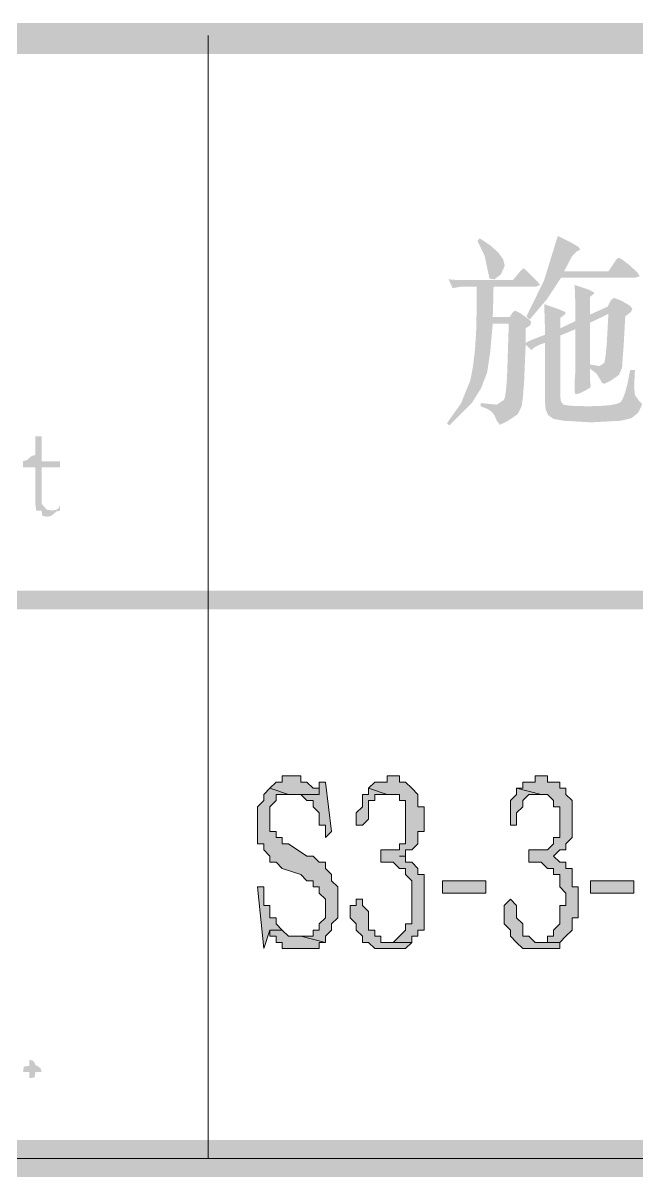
# Model space of a CAD drawing. Header units: millimetres. Extents: x 6 to 291, y 4 to 206.
# Drawn here: x 262.47 to 266.68, y 8.64 to 16.55 of the extents above; entities that cross this region are included whole.
import ezdxf

# ---------------------------------------------------------------- set-up
doc = ezdxf.new("R2010")
doc.units = ezdxf.units.MM
doc.layers.add('C00-00-00', color=7, linetype='Continuous')

msp = doc.modelspace()

# ---------------------------------------------------------------- hatches: boundary and pattern name
at = {"layer": 'C00-00-00'}
h = msp.add_hatch(color=256, dxfattribs=at)
h.dxf.hatch_style = 2
h.paths.add_polyline_path([(286.342664, 16.340669), (286.342664, 16.552333), (101.388337, 16.340669)])
h = msp.add_hatch(color=256, dxfattribs=at)
h.dxf.hatch_style = 2
h.paths.add_polyline_path([(286.342664, 16.552333), (101.388337, 16.340669), (101.388337, 16.552333)])
h = msp.add_hatch(color=256, dxfattribs=at)
h.paths.add_polyline_path([(266.180035, 14.849262), (266.483203, 14.849262), (266.538325, 14.931944), (266.554861, 14.942969), (266.581044, 14.92781), (266.632031, 14.887847), (266.681641, 14.841683), (266.698177, 14.816189), (266.665104, 14.805165), (266.157986, 14.805165), (266.062901, 14.659782), (265.943012, 14.518533), (265.920963, 14.540581), (266.040853, 14.785183), (266.135937, 15.091797), (266.224132, 15.047699), (266.262028, 15.027029), (266.279253, 15.014627), (266.290278, 14.99809), (266.268229, 14.987066), (266.235156, 14.953993), (266.211729, 14.911963)])
h.paths.add_polyline_path([(265.601259, 15.07526), (265.674467, 15.025823), (265.728038, 14.97742), (265.760939, 14.931083), (265.772135, 14.887847), (265.744575, 14.827213), (265.700477, 14.79414), (265.667404, 14.799653), (265.65638, 14.849262), (265.634331, 14.953993), (265.584722, 15.058724)])
h.paths.add_polyline_path([(266.047743, 14.413802), (266.047743, 14.463411), (266.044987, 14.551606), (266.042231, 14.623264), (266.124913, 14.595703), (266.162809, 14.580545), (266.180035, 14.573654), (266.191059, 14.56263), (266.180035, 14.550228), (266.152474, 14.529557), (266.152474, 14.457899), (266.257205, 14.507508), (266.257205, 14.579166), (266.254449, 14.68183), (266.251693, 14.755555), (266.350911, 14.722482), (266.378472, 14.707324), (266.389496, 14.700434), (266.356423, 14.672873), (266.356423, 14.551606), (266.477691, 14.606727), (266.499739, 14.650824), (266.521788, 14.667361), (266.539014, 14.660471), (266.57691, 14.645312), (266.632031, 14.612239), (266.648568, 14.590191), (266.636165, 14.56952), (266.598958, 14.540581), (266.587934, 14.342144), (266.580355, 14.244303), (266.57691, 14.187804), (266.554861, 14.138194), (266.499739, 14.099609), (266.455642, 14.077561), (266.439795, 14.083073), (266.428081, 14.105121), (266.400521, 14.149219), (266.356423, 14.182291), (266.356423, 14.171267), (266.356423, 14.105121), (266.361936, 14.061024), (266.356423, 14.05), (266.328863, 14.033463), (266.284766, 14.011415), (266.257205, 14.005903), (266.251693, 14.022439), (266.251693, 14.094097), (266.257205, 14.176779), (266.257205, 14.452387), (266.152474, 14.40829), (266.152474, 13.994878), (266.157297, 13.956293), (266.174522, 13.934245), (266.224132, 13.926665), (266.339887, 13.92322), (266.425584, 13.925201), (266.49216, 13.9308), (266.5391, 13.939498), (266.565885, 13.950781), (266.582422, 13.97593), (266.598958, 14.019683), (266.615495, 14.084106), (266.632031, 14.171267), (266.665104, 14.171267), (266.659592, 14.055512), (266.665104, 14.00039), (266.692665, 13.961805), (266.714713, 13.939757), (266.707134, 13.917708), (266.687153, 13.879123), (266.640988, 13.841227), (266.565885, 13.824002), (266.361936, 13.812977), (266.174522, 13.824002), (266.105621, 13.837093), (266.069792, 13.862587), (266.052566, 13.901172), (266.047743, 13.956293), (266.047743, 14.35868), (266.01467, 14.347656), (265.974018, 14.326296), (265.954036, 14.309071), (265.915451, 14.347656), (265.904427, 14.083073), (265.896159, 13.984543), (265.887891, 13.92322), (265.86033, 13.868099), (265.794184, 13.824002), (265.756288, 13.80402), (265.739062, 13.796441), (265.717014, 13.824002), (265.700477, 13.862587), (265.683941, 13.884635), (265.655691, 13.903928), (265.606771, 13.92322), (265.606771, 13.945269), (265.717014, 13.934245), (265.766623, 13.967318), (265.773944, 13.9904), (265.779715, 14.027951), (265.784452, 14.082039), (265.788672, 14.154731), (265.799696, 14.490972), (265.689453, 14.490972), (265.672228, 14.29598), (265.650868, 14.154731), (265.608838, 14.045866), (265.546137, 13.945269), (265.391797, 13.790929), (265.37526, 13.807465), (265.471723, 13.943202), (265.535113, 14.099609), (265.55363, 14.193574), (265.567497, 14.30976), (265.576195, 14.44765), (265.57921, 14.606727), (265.57921, 14.744531), (265.474479, 14.744531), (265.413845, 14.733507), (265.386285, 14.79414), (265.457943, 14.788628), (265.827257, 14.788628), (265.882378, 14.854774), (265.898915, 14.871311), (265.918896, 14.856152), (265.959548, 14.816189), (265.999512, 14.775537), (266.01467, 14.755555), (265.987109, 14.744531), (265.694965, 14.744531), (265.692209, 14.61913), (265.689453, 14.535069), (265.805208, 14.535069), (265.827257, 14.568142), (265.843793, 14.579166), (265.876866, 14.56263), (265.931988, 14.524045), (265.951969, 14.504063), (265.947835, 14.479259), (265.915451, 14.457899), (265.915451, 14.35868), (265.9375, 14.370394), (265.976085, 14.386241)])
h.paths.add_polyline_path([(266.356423, 14.496484), (266.356423, 14.209852), (266.422569, 14.198828), (266.455642, 14.220877), (266.46391, 14.267041), (266.472179, 14.35868), (266.483203, 14.557118)])
h = msp.add_hatch(color=256, dxfattribs=at)
h.dxf.hatch_style = 2
h.paths.add_polyline_path([(262.551335, 13.716007), (262.593669, 13.716007), (262.593669, 13.546674), (262.720669, 13.546674), (262.720669, 13.50434), (262.593669, 13.50434), (262.593669, 13.292674), (262.593669, 13.255632), (262.618142, 13.225866), (262.63071, 13.213299), (262.66709, 13.208668), (262.69421, 13.213299), (262.713392, 13.225866), (262.720669, 13.25034), (262.720669, 13.208007), (262.695533, 13.201392), (262.678335, 13.18684), (262.661137, 13.172288), (262.636002, 13.165674), (262.59896, 13.170965), (262.593669, 13.208007), (262.556627, 13.208007), (262.551335, 13.25034), (262.551335, 13.292674), (262.551335, 13.50434), (262.466669, 13.50434), (262.466669, 13.546674), (262.491804, 13.553288), (262.509002, 13.56784), (262.5262, 13.582392), (262.551335, 13.589007), (262.551335, 13.614804), (262.551335, 13.636632), (262.551335, 13.666398)])
h = msp.add_hatch(color=256, dxfattribs=at)
h.dxf.hatch_style = 2
h.paths.add_polyline_path([(139.784669, 12.657674), (139.784669, 12.530663), (286.342664, 12.657674)])
h = msp.add_hatch(color=256, dxfattribs=at)
h.dxf.hatch_style = 2
h.paths.add_polyline_path([(139.784669, 12.530663), (286.342664, 12.657674), (286.342664, 12.530663)])
h = msp.add_hatch(color=256, dxfattribs=at)
h.dxf.hatch_style = 2
h.paths.add_polyline_path([(139.784669, 12.657674), (139.784669, 12.530663), (286.342664, 12.657674)])
h = msp.add_hatch(color=256, dxfattribs=at)
h.dxf.hatch_style = 2
h.paths.add_polyline_path([(139.784669, 12.530663), (286.342664, 12.657674), (286.342664, 12.530663)])
h = msp.add_hatch(color=256, dxfattribs=at)
h.dxf.hatch_style = 2
h.paths.add_polyline_path([(264.329328, 11.387677), (264.244661, 11.387677), (264.244661, 11.345343), (264.202328, 11.345343), (264.159994, 11.30301), (264.286994, 11.260677), (264.498661, 11.260677), (264.498661, 11.30301), (264.456328, 11.30301), (264.413994, 11.345343), (264.371661, 11.345343), (264.371661, 11.387677)])
h = msp.add_hatch(color=256, dxfattribs=at)
h.dxf.hatch_style = 2
h.paths.add_polyline_path([(264.541007, 11.345334), (264.498674, 11.345334), (264.498674, 11.260668), (264.371674, 11.260668), (264.414007, 11.218334), (264.45634, 11.218334), (264.45634, 11.176001), (264.498674, 11.133668), (264.498674, 11.091334), (264.498674, 11.049001), (264.541007, 11.049001), (264.541007, 11.006668), (264.541007, 10.964334), (264.58334, 11.006668)])
h = msp.add_hatch(color=256, dxfattribs=at)
h.dxf.hatch_style = 2
h.paths.add_polyline_path([(265.00666, 11.387677), (264.964327, 11.387677), (264.964327, 11.345343), (264.921994, 11.345343), (264.87966, 11.345343), (264.837327, 11.30301), (264.964327, 11.260677), (265.00666, 11.260677), (265.048994, 11.260677), (265.048994, 11.218343), (265.091327, 11.218343), (265.091327, 11.17601), (265.091327, 11.04901), (265.091327, 11.006677), (265.091327, 10.964343), (265.091327, 10.92201), (265.048994, 10.92201), (265.048994, 10.879677), (265.00666, 10.879677), (264.921994, 10.879677), (264.921994, 10.79501), (265.00666, 10.79501), (265.048994, 10.752677), (265.091327, 10.752677), (265.091327, 10.710343), (265.13366, 10.66801), (265.13366, 10.625677), (265.13366, 10.456343), (265.13366, 10.41401), (265.13366, 10.371677), (265.091327, 10.371677), (265.091327, 10.329343), (265.048994, 10.28701), (265.00666, 10.244677), (264.964327, 10.244677), (265.13366, 10.244677), (265.13366, 10.28701), (265.175994, 10.28701), (265.175994, 10.329343), (265.218327, 10.329343), (265.218327, 10.371677), (265.218327, 10.41401), (265.218327, 10.625677), (265.218327, 10.66801), (265.218327, 10.710343), (265.175994, 10.710343), (265.175994, 10.752677), (265.13366, 10.79501), (265.091327, 10.79501), (265.091327, 10.837343), (265.048994, 10.837343), (265.091327, 10.837343), (265.091327, 10.879677), (265.13366, 10.879677), (265.175994, 10.92201), (265.175994, 10.964343), (265.175994, 11.006677), (265.218327, 11.006677), (265.218327, 11.17601), (265.175994, 11.17601), (265.175994, 11.218343), (265.175994, 11.260677), (265.13366, 11.30301), (265.091327, 11.345343), (265.048994, 11.345343), (265.048994, 11.387677)])
h = msp.add_hatch(color=256, dxfattribs=at)
h.dxf.hatch_style = 2
h.paths.add_polyline_path([(266.022667, 11.387677), (265.980334, 11.387677), (265.980334, 11.345343), (265.938001, 11.345343), (265.895667, 11.345343), (265.895667, 11.30301), (265.853334, 11.30301), (266.022667, 11.260677), (266.065001, 11.260677), (266.107334, 11.218343), (266.107334, 11.17601), (266.149667, 11.17601), (266.149667, 11.04901), (266.149667, 11.006677), (266.149667, 10.964343), (266.107334, 10.964343), (266.107334, 10.92201), (266.065001, 10.879677), (266.022667, 10.879677), (265.938001, 10.879677), (265.938001, 10.79501), (266.022667, 10.79501), (266.065001, 10.752677), (266.107334, 10.752677), (266.107334, 10.710343), (266.149667, 10.710343), (266.149667, 10.66801), (266.149667, 10.625677), (266.192001, 10.583343), (266.192001, 10.498677), (266.149667, 10.498677), (266.149667, 10.371677), (266.107334, 10.329343), (266.107334, 10.28701), (266.065001, 10.28701), (266.065001, 10.244677), (266.022667, 10.244677), (266.149667, 10.244677), (266.192001, 10.28701), (266.234334, 10.329343), (266.234334, 10.371677), (266.234334, 10.41401), (266.276667, 10.41401), (266.276667, 10.625677), (266.234334, 10.625677), (266.234334, 10.710343), (266.234334, 10.752677), (266.192001, 10.752677), (266.192001, 10.79501), (266.149667, 10.79501), (266.107334, 10.837343), (266.149667, 10.879677), (266.192001, 10.879677), (266.192001, 10.92201), (266.234334, 10.964343), (266.234334, 11.006677), (266.234334, 11.04901), (266.234334, 11.133677), (266.234334, 11.17601), (266.234334, 11.218343), (266.192001, 11.260677), (266.192001, 11.30301), (266.149667, 11.30301), (266.149667, 11.345343), (266.107334, 11.345343), (266.065001, 11.345343), (266.065001, 11.387677)])
h = msp.add_hatch(color=256, dxfattribs=at)
h.dxf.hatch_style = 2
h.paths.add_polyline_path([(264.160006, 11.303008), (264.117673, 11.260675), (264.117673, 11.218342), (264.07534, 11.176008), (264.07534, 11.133675), (264.07534, 11.091342), (264.07534, 11.006675), (264.07534, 10.922008), (264.117673, 10.922008), (264.117673, 10.879675), (264.160006, 10.837342), (264.160006, 10.795008), (264.20234, 10.795008), (264.244673, 10.752675), (264.371673, 10.710342), (264.414006, 10.668008), (264.45634, 10.668008), (264.45634, 10.625675), (264.498673, 10.625675), (264.498673, 10.583342), (264.541006, 10.541008), (264.541006, 10.414008), (264.498673, 10.371675), (264.498673, 10.329342), (264.45634, 10.329342), (264.45634, 10.287008), (264.414006, 10.287008), (264.371673, 10.287008), (264.541006, 10.244675), (264.541006, 10.287008), (264.58334, 10.329342), (264.58334, 10.371675), (264.625673, 10.414008), (264.625673, 10.625675), (264.58334, 10.668008), (264.58334, 10.710342), (264.541006, 10.752675), (264.541006, 10.795008), (264.498673, 10.795008), (264.45634, 10.837342), (264.414006, 10.837342), (264.287006, 10.922008), (264.244673, 10.922008), (264.244673, 10.964342), (264.20234, 10.964342), (264.20234, 11.006675), (264.160006, 11.006675), (264.160006, 11.049008), (264.160006, 11.091342), (264.160006, 11.133675), (264.160006, 11.176008), (264.20234, 11.218342), (264.20234, 11.260675), (264.244673, 11.260675), (264.287006, 11.260675)])
h = msp.add_hatch(color=256, dxfattribs=at)
h.dxf.hatch_style = 2
h.paths.add_polyline_path([(264.837339, 11.303008), (264.837339, 11.260675), (264.795006, 11.260675), (264.795006, 11.218342), (264.795006, 11.176008), (264.752672, 11.133675), (264.752672, 11.049008), (264.795006, 11.049008), (264.837339, 11.091342), (264.837339, 11.133675), (264.837339, 11.176008), (264.837339, 11.218342), (264.879672, 11.218342), (264.879672, 11.260675), (264.922006, 11.260675), (264.964339, 11.260675)])
h = msp.add_hatch(color=256, dxfattribs=at)
h.dxf.hatch_style = 2
h.paths.add_polyline_path([(265.85333, 11.303008), (265.85333, 11.260675), (265.810997, 11.218342), (265.810997, 11.176008), (265.810997, 11.133675), (265.810997, 11.049008), (265.85333, 11.049008), (265.85333, 11.091342), (265.85333, 11.133675), (265.895663, 11.176008), (265.895663, 11.218342), (265.937997, 11.260675), (265.98033, 11.260675), (266.022663, 11.260675)])
h = msp.add_hatch(color=256, dxfattribs=at)
h.dxf.hatch_style = 2
h.paths.add_polyline_path([(264.117664, 10.625675), (264.075331, 10.625675), (264.117664, 10.202342), (264.159997, 10.329342), (264.244664, 10.329342), (264.202331, 10.371675), (264.202331, 10.414009), (264.159997, 10.414009), (264.159997, 10.456342), (264.159997, 10.498675), (264.117664, 10.498675), (264.117664, 10.583342)])
h = msp.add_hatch(color=256, dxfattribs=at)
h.dxf.hatch_style = 2
h.paths.add_polyline_path([(265.345335, 10.668002), (265.641667, 10.668002), (265.641667, 10.583333), (265.345335, 10.583333)])
h = msp.add_hatch(color=256, dxfattribs=at)
h.dxf.hatch_style = 2
h.paths.add_polyline_path([(266.361326, 10.668002), (266.657674, 10.668002), (266.657674, 10.583333), (266.361326, 10.583333)])
h = msp.add_hatch(color=256, dxfattribs=at)
h.dxf.hatch_style = 2
h.paths.add_polyline_path([(264.794997, 10.541007), (264.752663, 10.541007), (264.752663, 10.498674), (264.71033, 10.498674), (264.71033, 10.414007), (264.752663, 10.371674), (264.752663, 10.32934), (264.794997, 10.287007), (264.794997, 10.244674), (264.83733, 10.244674), (264.879663, 10.20234), (265.048997, 10.20234), (265.09133, 10.20234), (265.133663, 10.244674), (264.96433, 10.244674), (264.921997, 10.244674), (264.921997, 10.287007), (264.879663, 10.287007), (264.879663, 10.32934), (264.83733, 10.32934), (264.83733, 10.371674), (264.83733, 10.414007), (264.83733, 10.45634), (264.794997, 10.498674)])
h = msp.add_hatch(color=256, dxfattribs=at)
h.dxf.hatch_style = 2
h.paths.add_polyline_path([(265.811004, 10.541007), (265.768671, 10.498674), (265.768671, 10.414007), (265.768671, 10.371674), (265.811004, 10.32934), (265.811004, 10.287007), (265.853337, 10.244674), (265.895671, 10.20234), (265.938004, 10.20234), (266.065004, 10.20234), (266.107337, 10.20234), (266.149671, 10.20234), (266.149671, 10.244674), (265.980337, 10.244674), (265.938004, 10.287007), (265.895671, 10.287007), (265.895671, 10.32934), (265.895671, 10.371674), (265.853337, 10.414007), (265.853337, 10.45634), (265.853337, 10.498674)])
h = msp.add_hatch(color=256, dxfattribs=at)
h.dxf.hatch_style = 2
h.paths.add_polyline_path([(264.244659, 10.329343), (264.159992, 10.329343), (264.159992, 10.28701), (264.202326, 10.28701), (264.202326, 10.244677), (264.244659, 10.244677), (264.244659, 10.202343), (264.286992, 10.202343), (264.456326, 10.202343), (264.498659, 10.202343), (264.498659, 10.244677), (264.540992, 10.244677), (264.371659, 10.28701), (264.329326, 10.28701), (264.286992, 10.28701)])
h = msp.add_hatch(color=256, dxfattribs=at)
h.dxf.hatch_style = 2
h.paths.add_polyline_path([(262.466667, 9.355663), (262.471958, 9.392704), (262.509, 9.397996), (262.509, 9.419163), (262.509, 9.440329), (262.533474, 9.433715), (262.546042, 9.419163), (262.550672, 9.404611), (262.5725, 9.392704), (262.587052, 9.380137), (262.593667, 9.355663), (262.5725, 9.355663), (262.551333, 9.355663), (262.546042, 9.318621), (262.509, 9.313329), (262.509, 9.355663)])
h = msp.add_hatch(color=256, dxfattribs=at)
h.dxf.hatch_style = 2
h.paths.add_polyline_path([(286.469659, 8.636004), (286.173327, 8.89001), (17.653, 8.636004)])
h = msp.add_hatch(color=256, dxfattribs=at)
h.dxf.hatch_style = 2
h.paths.add_polyline_path([(286.173327, 8.89001), (17.653, 8.636004), (17.907, 8.89001)])
h = msp.add_hatch(color=256, dxfattribs=at)
h.dxf.hatch_style = 2
h.paths.add_polyline_path([(101.388337, 8.847667), (101.388337, 8.67833), (286.342664, 8.847667)])
h = msp.add_hatch(color=256, dxfattribs=at)
h.dxf.hatch_style = 2
h.paths.add_polyline_path([(101.388337, 8.67833), (286.342664, 8.847667), (286.342664, 8.67833)])

# ---------------------------------------------------------------- linework, layer by layer
at = {"layer": 'C00-00-00', "lineweight": 15}
for points in [[(263.736663, 16.467664), (263.736663, 8.762999)], [(263.736663, 16.467664), (263.736663, 8.762999)], [(286.342664, 8.762999), (103.759001, 8.762999)], [(139.784669, 8.762999), (103.759001, 8.762999), (286.342664, 8.762999)], [(139.784669, 8.762999), (103.759001, 8.762999), (286.342664, 8.762999)]]:
    msp.add_lwpolyline(points, dxfattribs=at)
at = {"layer": 'C00-00-00', "lineweight": 13}
for points in [[(264.329328, 11.387677), (264.244661, 11.387677), (264.244661, 11.345343), (264.202328, 11.345343), (264.159994, 11.30301), (264.286994, 11.260677), (264.498661, 11.260677), (264.498661, 11.30301), (264.456328, 11.30301), (264.413994, 11.345343), (264.371661, 11.345343), (264.371661, 11.387677)], [(264.541007, 11.345334), (264.498674, 11.345334), (264.498674, 11.260668), (264.371674, 11.260668), (264.414007, 11.218334), (264.45634, 11.218334), (264.45634, 11.176001), (264.498674, 11.133668), (264.498674, 11.091334), (264.498674, 11.049001), (264.541007, 11.049001), (264.541007, 11.006668), (264.541007, 10.964334), (264.58334, 11.006668)], [(265.00666, 11.387677), (264.964327, 11.387677), (264.964327, 11.345343), (264.921994, 11.345343), (264.87966, 11.345343), (264.837327, 11.30301), (264.964327, 11.260677), (265.00666, 11.260677), (265.048994, 11.260677), (265.048994, 11.218343), (265.091327, 11.218343), (265.091327, 11.17601), (265.091327, 11.04901), (265.091327, 11.006677), (265.091327, 10.964343), (265.091327, 10.92201), (265.048994, 10.92201), (265.048994, 10.879677), (265.00666, 10.879677), (264.921994, 10.879677), (264.921994, 10.79501), (265.00666, 10.79501), (265.048994, 10.752677), (265.091327, 10.752677), (265.091327, 10.710343), (265.13366, 10.66801), (265.13366, 10.625677), (265.13366, 10.456343), (265.13366, 10.41401), (265.13366, 10.371677), (265.091327, 10.371677), (265.091327, 10.329343), (265.048994, 10.28701), (265.00666, 10.244677), (264.964327, 10.244677), (265.13366, 10.244677), (265.13366, 10.28701), (265.175994, 10.28701), (265.175994, 10.329343), (265.218327, 10.329343), (265.218327, 10.371677), (265.218327, 10.41401), (265.218327, 10.625677), (265.218327, 10.66801), (265.218327, 10.710343), (265.175994, 10.710343), (265.175994, 10.752677), (265.13366, 10.79501), (265.091327, 10.79501), (265.091327, 10.837343), (265.048994, 10.837343), (265.091327, 10.837343), (265.091327, 10.879677), (265.13366, 10.879677), (265.175994, 10.92201), (265.175994, 10.964343), (265.175994, 11.006677), (265.218327, 11.006677), (265.218327, 11.17601), (265.175994, 11.17601), (265.175994, 11.218343), (265.175994, 11.260677), (265.13366, 11.30301), (265.091327, 11.345343), (265.048994, 11.345343), (265.048994, 11.387677)], [(266.022667, 11.387677), (265.980334, 11.387677), (265.980334, 11.345343), (265.938001, 11.345343), (265.895667, 11.345343), (265.895667, 11.30301), (265.853334, 11.30301), (266.022667, 11.260677), (266.065001, 11.260677), (266.107334, 11.218343), (266.107334, 11.17601), (266.149667, 11.17601), (266.149667, 11.04901), (266.149667, 11.006677), (266.149667, 10.964343), (266.107334, 10.964343), (266.107334, 10.92201), (266.065001, 10.879677), (266.022667, 10.879677), (265.938001, 10.879677), (265.938001, 10.79501), (266.022667, 10.79501), (266.065001, 10.752677), (266.107334, 10.752677), (266.107334, 10.710343), (266.149667, 10.710343), (266.149667, 10.66801), (266.149667, 10.625677), (266.192001, 10.583343), (266.192001, 10.498677), (266.149667, 10.498677), (266.149667, 10.371677), (266.107334, 10.329343), (266.107334, 10.28701), (266.065001, 10.28701), (266.065001, 10.244677), (266.022667, 10.244677), (266.149667, 10.244677), (266.192001, 10.28701), (266.234334, 10.329343), (266.234334, 10.371677), (266.234334, 10.41401), (266.276667, 10.41401), (266.276667, 10.625677), (266.234334, 10.625677), (266.234334, 10.710343), (266.234334, 10.752677), (266.192001, 10.752677), (266.192001, 10.79501), (266.149667, 10.79501), (266.107334, 10.837343), (266.149667, 10.879677), (266.192001, 10.879677), (266.192001, 10.92201), (266.234334, 10.964343), (266.234334, 11.006677), (266.234334, 11.04901), (266.234334, 11.133677), (266.234334, 11.17601), (266.234334, 11.218343), (266.192001, 11.260677), (266.192001, 11.30301), (266.149667, 11.30301), (266.149667, 11.345343), (266.107334, 11.345343), (266.065001, 11.345343), (266.065001, 11.387677)], [(264.160006, 11.303008), (264.117673, 11.260675), (264.117673, 11.218342), (264.07534, 11.176008), (264.07534, 11.133675), (264.07534, 11.091342), (264.07534, 11.006675), (264.07534, 10.922008), (264.117673, 10.922008), (264.117673, 10.879675), (264.160006, 10.837342), (264.160006, 10.795008), (264.20234, 10.795008), (264.244673, 10.752675), (264.371673, 10.710342), (264.414006, 10.668008), (264.45634, 10.668008), (264.45634, 10.625675), (264.498673, 10.625675), (264.498673, 10.583342), (264.541006, 10.541008), (264.541006, 10.414008), (264.498673, 10.371675), (264.498673, 10.329342), (264.45634, 10.329342), (264.45634, 10.287008), (264.414006, 10.287008), (264.371673, 10.287008), (264.541006, 10.244675), (264.541006, 10.287008), (264.58334, 10.329342), (264.58334, 10.371675), (264.625673, 10.414008), (264.625673, 10.625675), (264.58334, 10.668008), (264.58334, 10.710342), (264.541006, 10.752675), (264.541006, 10.795008), (264.498673, 10.795008), (264.45634, 10.837342), (264.414006, 10.837342), (264.287006, 10.922008), (264.244673, 10.922008), (264.244673, 10.964342), (264.20234, 10.964342), (264.20234, 11.006675), (264.160006, 11.006675), (264.160006, 11.049008), (264.160006, 11.091342), (264.160006, 11.133675), (264.160006, 11.176008), (264.20234, 11.218342), (264.20234, 11.260675), (264.244673, 11.260675), (264.287006, 11.260675)], [(264.837339, 11.303008), (264.837339, 11.260675), (264.795006, 11.260675), (264.795006, 11.218342), (264.795006, 11.176008), (264.752672, 11.133675), (264.752672, 11.049008), (264.795006, 11.049008), (264.837339, 11.091342), (264.837339, 11.133675), (264.837339, 11.176008), (264.837339, 11.218342), (264.879672, 11.218342), (264.879672, 11.260675), (264.922006, 11.260675), (264.964339, 11.260675)], [(265.85333, 11.303008), (265.85333, 11.260675), (265.810997, 11.218342), (265.810997, 11.176008), (265.810997, 11.133675), (265.810997, 11.049008), (265.85333, 11.049008), (265.85333, 11.091342), (265.85333, 11.133675), (265.895663, 11.176008), (265.895663, 11.218342), (265.937997, 11.260675), (265.98033, 11.260675), (266.022663, 11.260675)], [(264.117664, 10.625675), (264.075331, 10.625675), (264.117664, 10.202342), (264.159997, 10.329342), (264.244664, 10.329342), (264.202331, 10.371675), (264.202331, 10.414009), (264.159997, 10.414009), (264.159997, 10.456342), (264.159997, 10.498675), (264.117664, 10.498675), (264.117664, 10.583342)], [(265.345335, 10.668002), (265.641667, 10.668002), (265.641667, 10.583333), (265.345335, 10.583333)], [(266.361326, 10.668002), (266.657674, 10.668002), (266.657674, 10.583333), (266.361326, 10.583333)], [(264.794997, 10.541007), (264.752663, 10.541007), (264.752663, 10.498674), (264.71033, 10.498674), (264.71033, 10.414007), (264.752663, 10.371674), (264.752663, 10.32934), (264.794997, 10.287007), (264.794997, 10.244674), (264.83733, 10.244674), (264.879663, 10.20234), (265.048997, 10.20234), (265.09133, 10.20234), (265.133663, 10.244674), (264.96433, 10.244674), (264.921997, 10.244674), (264.921997, 10.287007), (264.879663, 10.287007), (264.879663, 10.32934), (264.83733, 10.32934), (264.83733, 10.371674), (264.83733, 10.414007), (264.83733, 10.45634), (264.794997, 10.498674)], [(265.811004, 10.541007), (265.768671, 10.498674), (265.768671, 10.414007), (265.768671, 10.371674), (265.811004, 10.32934), (265.811004, 10.287007), (265.853337, 10.244674), (265.895671, 10.20234), (265.938004, 10.20234), (266.065004, 10.20234), (266.107337, 10.20234), (266.149671, 10.20234), (266.149671, 10.244674), (265.980337, 10.244674), (265.938004, 10.287007), (265.895671, 10.287007), (265.895671, 10.32934), (265.895671, 10.371674), (265.853337, 10.414007), (265.853337, 10.45634), (265.853337, 10.498674)], [(264.244659, 10.329343), (264.159992, 10.329343), (264.159992, 10.28701), (264.202326, 10.28701), (264.202326, 10.244677), (264.244659, 10.244677), (264.244659, 10.202343), (264.286992, 10.202343), (264.456326, 10.202343), (264.498659, 10.202343), (264.498659, 10.244677), (264.540992, 10.244677), (264.371659, 10.28701), (264.329326, 10.28701), (264.286992, 10.28701)]]:
    msp.add_lwpolyline(points, close=True, dxfattribs=at)

doc.saveas('drawing.dxf')
